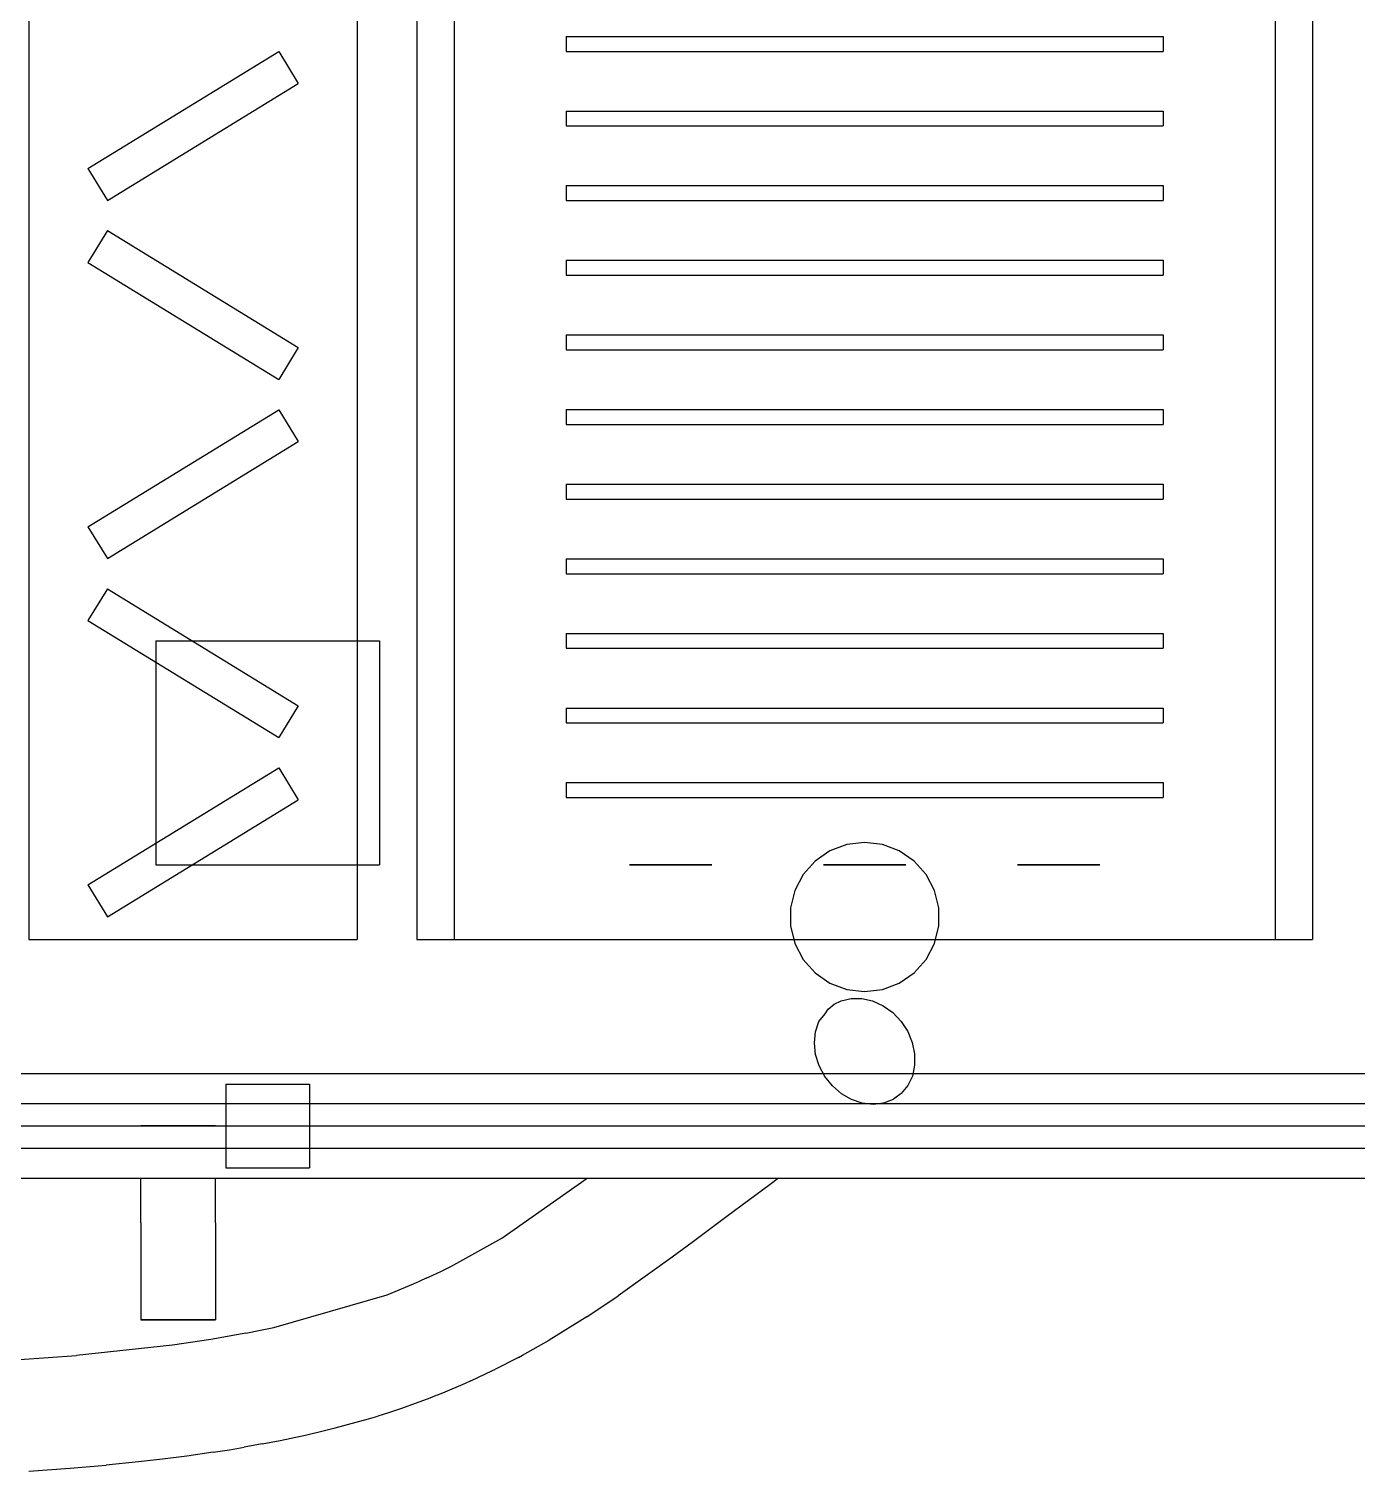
# Model space of a CAD drawing. Header units: millimetres. Extents: x -808 to -5, y -418 to 283.
# Drawn here: x -177.92 to -158.34, y -249.32 to -228.06 of the extents above; entities that cross this region are included whole.
import ezdxf

# ---------------------------------------------------------------- set-up
doc = ezdxf.new("R2010")
doc.units = ezdxf.units.MM
doc.layers.add('HIDDEN', color=8, linetype='Continuous')
doc.layers.add('VISIBLE', color=7, linetype='Continuous')

msp = doc.modelspace()

# ---------------------------------------------------------------- linework, layer by layer
at = {"layer": 'HIDDEN'}
for points in [[(-177.92, -209.579), (-177.92, -241.479)], [(-177.92, -209.579), (-177.92, -241.479)], [(-173.08, -209.579), (-173.08, -241.479)], [(-173.08, -209.579), (-173.08, -241.479)], [(-172.2, -209.579), (-172.2, -241.479)], [(-172.2, -209.579), (-172.2, -241.479)], [(-171.65, -209.579), (-171.65, -241.479)], [(-171.65, -209.579), (-171.65, -241.479)], [(-159.55, -209.579), (-159.55, -241.479)], [(-159.55, -209.579), (-159.55, -241.479)], [(-159, -209.579), (-159, -241.479)], [(-159, -209.579), (-159, -241.479)], [(-170, -228.169), (-161.2, -228.169)], [(-170, -228.169), (-161.2, -228.169)], [(-170, -228.169), (-170, -228.389)], [(-170, -228.169), (-170, -228.389)], [(-161.2, -228.169), (-161.2, -228.389)], [(-161.2, -228.169), (-161.2, -228.389)], [(-177.05, -230.117), (-174.237, -228.392)], [(-177.05, -230.117), (-174.237, -228.392)], [(-174.237, -228.392), (-173.95, -228.861)], [(-174.237, -228.392), (-173.95, -228.861)], [(-170, -228.389), (-161.2, -228.389)], [(-170, -228.389), (-161.2, -228.389)], [(-176.763, -230.586), (-173.95, -228.861)], [(-176.763, -230.586), (-173.95, -228.861)], [(-170, -229.269), (-161.2, -229.269)], [(-170, -229.269), (-161.2, -229.269)], [(-170, -229.269), (-170, -229.489)], [(-170, -229.269), (-170, -229.489)], [(-161.2, -229.269), (-161.2, -229.489)], [(-161.2, -229.269), (-161.2, -229.489)], [(-170, -229.489), (-161.2, -229.489)], [(-170, -229.489), (-161.2, -229.489)], [(-177.05, -230.117), (-176.763, -230.586)], [(-177.05, -230.117), (-176.763, -230.586)], [(-170, -230.369), (-161.2, -230.369)], [(-170, -230.369), (-161.2, -230.369)], [(-170, -230.369), (-170, -230.589)], [(-170, -230.369), (-170, -230.589)], [(-161.2, -230.369), (-161.2, -230.589)], [(-161.2, -230.369), (-161.2, -230.589)], [(-170, -230.589), (-161.2, -230.589)], [(-170, -230.589), (-161.2, -230.589)], [(-176.763, -231.032), (-177.05, -231.501)], [(-176.763, -231.032), (-177.05, -231.501)], [(-176.763, -231.032), (-173.95, -232.757)], [(-176.763, -231.032), (-173.95, -232.757)], [(-177.05, -231.501), (-174.237, -233.226)], [(-177.05, -231.501), (-174.237, -233.226)], [(-170, -231.469), (-161.2, -231.469)], [(-170, -231.469), (-161.2, -231.469)], [(-170, -231.469), (-170, -231.689)], [(-170, -231.469), (-170, -231.689)], [(-161.2, -231.469), (-161.2, -231.689)], [(-161.2, -231.469), (-161.2, -231.689)], [(-170, -231.689), (-161.2, -231.689)], [(-170, -231.689), (-161.2, -231.689)], [(-170, -232.569), (-161.2, -232.569)], [(-170, -232.569), (-161.2, -232.569)], [(-170, -232.569), (-170, -232.789)], [(-170, -232.569), (-170, -232.789)], [(-161.2, -232.569), (-161.2, -232.789)], [(-161.2, -232.569), (-161.2, -232.789)], [(-173.95, -232.757), (-174.237, -233.226)], [(-173.95, -232.757), (-174.237, -233.226)], [(-170, -232.789), (-161.2, -232.789)], [(-170, -232.789), (-161.2, -232.789)], [(-177.05, -235.397), (-174.237, -233.672)], [(-177.05, -235.397), (-174.237, -233.672)], [(-174.237, -233.672), (-173.95, -234.141)], [(-174.237, -233.672), (-173.95, -234.141)], [(-170, -233.669), (-161.2, -233.669)], [(-170, -233.669), (-161.2, -233.669)], [(-170, -233.669), (-170, -233.889)], [(-170, -233.669), (-170, -233.889)], [(-161.2, -233.669), (-161.2, -233.889)], [(-161.2, -233.669), (-161.2, -233.889)], [(-170, -233.889), (-161.2, -233.889)], [(-170, -233.889), (-161.2, -233.889)], [(-176.763, -235.866), (-173.95, -234.141)], [(-176.763, -235.866), (-173.95, -234.141)], [(-170, -234.769), (-161.2, -234.769)], [(-170, -234.769), (-161.2, -234.769)], [(-170, -234.769), (-170, -234.989)], [(-170, -234.769), (-170, -234.989)], [(-161.2, -234.769), (-161.2, -234.989)], [(-161.2, -234.769), (-161.2, -234.989)], [(-170, -234.989), (-161.2, -234.989)], [(-170, -234.989), (-161.2, -234.989)], [(-177.05, -235.397), (-176.763, -235.866)], [(-177.05, -235.397), (-176.763, -235.866)], [(-170, -235.869), (-161.2, -235.869)], [(-170, -235.869), (-161.2, -235.869)], [(-170, -235.869), (-170, -236.089)], [(-170, -235.869), (-170, -236.089)], [(-161.2, -235.869), (-161.2, -236.089)], [(-161.2, -235.869), (-161.2, -236.089)], [(-170, -236.089), (-161.2, -236.089)], [(-170, -236.089), (-161.2, -236.089)], [(-176.763, -236.312), (-177.05, -236.781)], [(-176.763, -236.312), (-177.05, -236.781)], [(-176.763, -236.312), (-173.95, -238.037)], [(-176.763, -236.312), (-173.95, -238.037)], [(-177.05, -236.781), (-174.237, -238.506)], [(-177.05, -236.781), (-174.237, -238.506)], [(-170, -236.969), (-161.2, -236.969)], [(-170, -236.969), (-161.2, -236.969)], [(-170, -236.969), (-170, -237.189)], [(-170, -236.969), (-170, -237.189)], [(-161.2, -236.969), (-161.2, -237.189)], [(-161.2, -236.969), (-161.2, -237.189)], [(-176.05, -237.079), (-172.75, -237.079)], [(-176.05, -237.079), (-172.75, -237.079)], [(-176.05, -237.079), (-176.05, -240.379)], [(-176.05, -237.079), (-176.05, -240.379)], [(-172.75, -237.079), (-172.75, -240.379)], [(-172.75, -237.079), (-172.75, -240.379)], [(-170, -237.189), (-161.2, -237.189)], [(-170, -237.189), (-161.2, -237.189)], [(-173.95, -238.037), (-174.237, -238.506)], [(-173.95, -238.037), (-174.237, -238.506)], [(-170, -238.069), (-161.2, -238.069)], [(-170, -238.069), (-161.2, -238.069)], [(-170, -238.069), (-170, -238.289)], [(-170, -238.069), (-170, -238.289)], [(-161.2, -238.069), (-161.2, -238.289)], [(-161.2, -238.069), (-161.2, -238.289)], [(-170, -238.289), (-161.2, -238.289)], [(-170, -238.289), (-161.2, -238.289)], [(-177.05, -240.677), (-174.237, -238.952)], [(-177.05, -240.677), (-174.237, -238.952)], [(-174.237, -238.952), (-173.95, -239.421)], [(-174.237, -238.952), (-173.95, -239.421)], [(-170, -239.169), (-161.2, -239.169)], [(-170, -239.169), (-161.2, -239.169)], [(-170, -239.169), (-170, -239.389)], [(-170, -239.169), (-170, -239.389)], [(-161.2, -239.169), (-161.2, -239.389)], [(-161.2, -239.169), (-161.2, -239.389)], [(-170, -239.389), (-161.2, -239.389)], [(-170, -239.389), (-161.2, -239.389)], [(-176.763, -241.146), (-173.95, -239.421)], [(-176.763, -241.146), (-173.95, -239.421)], [(-166.111, -240.175), (-166.329, -240.326)], [(-166.111, -240.175), (-166.329, -240.326)], [(-165.863, -240.081), (-166.111, -240.175)], [(-165.863, -240.081), (-166.111, -240.175)], [(-165.6, -240.049), (-165.863, -240.081)], [(-165.6, -240.049), (-165.863, -240.081)], [(-165.337, -240.081), (-165.6, -240.049)], [(-165.337, -240.081), (-165.6, -240.049)], [(-165.089, -240.175), (-165.337, -240.081)], [(-165.089, -240.175), (-165.337, -240.081)], [(-164.871, -240.326), (-165.089, -240.175)], [(-164.871, -240.326), (-165.089, -240.175)], [(-176.05, -240.379), (-172.75, -240.379)], [(-176.05, -240.379), (-172.75, -240.379)], [(-169.065, -240.379), (-169.061, -240.379)], [(-169.061, -240.379), (-169.065, -240.379)], [(-169.065, -240.379), (-169.061, -240.379)], [(-169.061, -240.379), (-169.065, -240.379)], [(-169.065, -240.379), (-169.061, -240.379)], [(-169.061, -240.379), (-169.065, -240.379)], [(-169.065, -240.379), (-169.061, -240.379)], [(-169.061, -240.379), (-169.065, -240.379)], [(-169.065, -240.379), (-169.061, -240.379)], [(-169.061, -240.379), (-169.065, -240.379)], [(-169.061, -240.379), (-169.026, -240.379)], [(-169.026, -240.379), (-169.061, -240.379)], [(-169.061, -240.379), (-169.026, -240.379)], [(-169.026, -240.379), (-169.061, -240.379)], [(-169.061, -240.379), (-169.026, -240.379)], [(-169.026, -240.379), (-169.061, -240.379)], [(-169.061, -240.379), (-169.026, -240.379)], [(-169.026, -240.379), (-169.061, -240.379)], [(-169.061, -240.379), (-169.026, -240.379)], [(-169.026, -240.379), (-169.061, -240.379)], [(-169.026, -240.379), (-168.958, -240.379)], [(-168.958, -240.379), (-169.026, -240.379)], [(-169.026, -240.379), (-168.958, -240.379)], [(-168.958, -240.379), (-169.026, -240.379)], [(-169.026, -240.379), (-168.958, -240.379)], [(-168.958, -240.379), (-169.026, -240.379)], [(-169.026, -240.379), (-168.958, -240.379)], [(-168.958, -240.379), (-169.026, -240.379)], [(-169.026, -240.379), (-168.958, -240.379)], [(-168.958, -240.379), (-169.026, -240.379)], [(-168.958, -240.379), (-168.861, -240.379)], [(-168.861, -240.379), (-168.958, -240.379)], [(-168.958, -240.379), (-168.861, -240.379)], [(-168.861, -240.379), (-168.958, -240.379)], [(-168.958, -240.379), (-168.861, -240.379)], [(-168.861, -240.379), (-168.958, -240.379)], [(-168.958, -240.379), (-168.861, -240.379)], [(-168.861, -240.379), (-168.958, -240.379)], [(-168.958, -240.379), (-168.861, -240.379)], [(-168.861, -240.379), (-168.958, -240.379)], [(-168.861, -240.379), (-168.741, -240.379)], [(-168.741, -240.379), (-168.861, -240.379)], [(-168.861, -240.379), (-168.741, -240.379)], [(-168.741, -240.379), (-168.861, -240.379)], [(-168.861, -240.379), (-168.741, -240.379)], [(-168.741, -240.379), (-168.861, -240.379)], [(-168.861, -240.379), (-168.741, -240.379)], [(-168.741, -240.379), (-168.861, -240.379)], [(-168.861, -240.379), (-168.741, -240.379)], [(-168.741, -240.379), (-168.861, -240.379)], [(-168.741, -240.379), (-168.605, -240.379)], [(-168.605, -240.379), (-168.741, -240.379)], [(-168.741, -240.379), (-168.605, -240.379)], [(-168.605, -240.379), (-168.741, -240.379)], [(-168.741, -240.379), (-168.605, -240.379)], [(-168.605, -240.379), (-168.741, -240.379)], [(-168.741, -240.379), (-168.605, -240.379)], [(-168.605, -240.379), (-168.741, -240.379)], [(-168.741, -240.379), (-168.605, -240.379)], [(-168.605, -240.379), (-168.741, -240.379)], [(-168.605, -240.379), (-168.46, -240.379)], [(-168.46, -240.379), (-168.605, -240.379)], [(-168.605, -240.379), (-168.46, -240.379)], [(-168.46, -240.379), (-168.605, -240.379)], [(-168.605, -240.379), (-168.46, -240.379)], [(-168.46, -240.379), (-168.605, -240.379)], [(-168.605, -240.379), (-168.46, -240.379)], [(-168.46, -240.379), (-168.605, -240.379)], [(-168.605, -240.379), (-168.46, -240.379)], [(-168.46, -240.379), (-168.605, -240.379)], [(-168.315, -240.379), (-168.46, -240.379)], [(-168.46, -240.379), (-168.315, -240.379)], [(-168.315, -240.379), (-168.46, -240.379)], [(-168.46, -240.379), (-168.315, -240.379)], [(-168.315, -240.379), (-168.46, -240.379)], [(-168.46, -240.379), (-168.315, -240.379)], [(-168.315, -240.379), (-168.46, -240.379)], [(-168.46, -240.379), (-168.315, -240.379)], [(-168.315, -240.379), (-168.46, -240.379)], [(-168.46, -240.379), (-168.315, -240.379)], [(-168.179, -240.379), (-168.315, -240.379)], [(-168.315, -240.379), (-168.179, -240.379)], [(-168.179, -240.379), (-168.315, -240.379)], [(-168.315, -240.379), (-168.179, -240.379)], [(-168.179, -240.379), (-168.315, -240.379)], [(-168.315, -240.379), (-168.179, -240.379)], [(-168.179, -240.379), (-168.315, -240.379)], [(-168.315, -240.379), (-168.179, -240.379)], [(-168.179, -240.379), (-168.315, -240.379)], [(-168.315, -240.379), (-168.179, -240.379)], [(-168.059, -240.379), (-168.179, -240.379)], [(-168.179, -240.379), (-168.059, -240.379)], [(-168.059, -240.379), (-168.179, -240.379)], [(-168.179, -240.379), (-168.059, -240.379)], [(-168.059, -240.379), (-168.179, -240.379)], [(-168.179, -240.379), (-168.059, -240.379)], [(-168.059, -240.379), (-168.179, -240.379)], [(-168.179, -240.379), (-168.059, -240.379)], [(-168.059, -240.379), (-168.179, -240.379)], [(-168.179, -240.379), (-168.059, -240.379)], [(-167.962, -240.379), (-168.059, -240.379)], [(-168.059, -240.379), (-167.962, -240.379)], [(-167.962, -240.379), (-168.059, -240.379)], [(-168.059, -240.379), (-167.962, -240.379)], [(-167.962, -240.379), (-168.059, -240.379)], [(-168.059, -240.379), (-167.962, -240.379)], [(-167.962, -240.379), (-168.059, -240.379)], [(-168.059, -240.379), (-167.962, -240.379)], [(-167.962, -240.379), (-168.059, -240.379)], [(-168.059, -240.379), (-167.962, -240.379)], [(-167.894, -240.379), (-167.962, -240.379)], [(-167.962, -240.379), (-167.894, -240.379)], [(-167.894, -240.379), (-167.962, -240.379)], [(-167.962, -240.379), (-167.894, -240.379)], [(-167.894, -240.379), (-167.962, -240.379)], [(-167.962, -240.379), (-167.894, -240.379)], [(-167.894, -240.379), (-167.962, -240.379)], [(-167.962, -240.379), (-167.894, -240.379)], [(-167.894, -240.379), (-167.962, -240.379)], [(-167.962, -240.379), (-167.894, -240.379)], [(-167.859, -240.379), (-167.894, -240.379)], [(-167.894, -240.379), (-167.859, -240.379)], [(-167.859, -240.379), (-167.894, -240.379)], [(-167.894, -240.379), (-167.859, -240.379)], [(-167.859, -240.379), (-167.894, -240.379)], [(-167.894, -240.379), (-167.859, -240.379)], [(-167.859, -240.379), (-167.894, -240.379)], [(-167.894, -240.379), (-167.859, -240.379)], [(-167.859, -240.379), (-167.894, -240.379)], [(-167.894, -240.379), (-167.859, -240.379)], [(-167.855, -240.379), (-167.859, -240.379)], [(-167.859, -240.379), (-167.855, -240.379)], [(-167.855, -240.379), (-167.859, -240.379)], [(-167.859, -240.379), (-167.855, -240.379)], [(-167.855, -240.379), (-167.859, -240.379)], [(-167.859, -240.379), (-167.855, -240.379)], [(-167.855, -240.379), (-167.859, -240.379)], [(-167.859, -240.379), (-167.855, -240.379)], [(-167.855, -240.379), (-167.859, -240.379)], [(-167.859, -240.379), (-167.855, -240.379)], [(-166.329, -240.326), (-166.505, -240.524)], [(-166.329, -240.326), (-166.505, -240.524)], [(-166.205, -240.379), (-166.201, -240.379)], [(-166.201, -240.379), (-166.205, -240.379)], [(-166.205, -240.379), (-166.201, -240.379)], [(-166.201, -240.379), (-166.205, -240.379)], [(-166.205, -240.379), (-166.201, -240.379)], [(-166.201, -240.379), (-166.205, -240.379)], [(-166.205, -240.379), (-166.201, -240.379)], [(-166.201, -240.379), (-166.205, -240.379)], [(-166.205, -240.379), (-166.201, -240.379)], [(-166.201, -240.379), (-166.205, -240.379)], [(-166.201, -240.379), (-166.166, -240.379)], [(-166.166, -240.379), (-166.201, -240.379)], [(-166.201, -240.379), (-166.166, -240.379)], [(-166.166, -240.379), (-166.201, -240.379)], [(-166.201, -240.379), (-166.166, -240.379)], [(-166.166, -240.379), (-166.201, -240.379)], [(-166.201, -240.379), (-166.166, -240.379)], [(-166.166, -240.379), (-166.201, -240.379)], [(-166.201, -240.379), (-166.166, -240.379)], [(-166.166, -240.379), (-166.201, -240.379)], [(-166.166, -240.379), (-166.098, -240.379)], [(-166.098, -240.379), (-166.166, -240.379)], [(-166.166, -240.379), (-166.098, -240.379)], [(-166.098, -240.379), (-166.166, -240.379)], [(-166.166, -240.379), (-166.098, -240.379)], [(-166.098, -240.379), (-166.166, -240.379)], [(-166.166, -240.379), (-166.098, -240.379)], [(-166.098, -240.379), (-166.166, -240.379)], [(-166.166, -240.379), (-166.098, -240.379)], [(-166.098, -240.379), (-166.166, -240.379)], [(-166.098, -240.379), (-166.001, -240.379)], [(-166.001, -240.379), (-166.098, -240.379)], [(-166.098, -240.379), (-166.001, -240.379)], [(-166.001, -240.379), (-166.098, -240.379)], [(-166.098, -240.379), (-166.001, -240.379)], [(-166.001, -240.379), (-166.098, -240.379)], [(-166.098, -240.379), (-166.001, -240.379)], [(-166.001, -240.379), (-166.098, -240.379)], [(-166.098, -240.379), (-166.001, -240.379)], [(-166.001, -240.379), (-166.098, -240.379)], [(-166.001, -240.379), (-165.881, -240.379)], [(-165.881, -240.379), (-166.001, -240.379)], [(-166.001, -240.379), (-165.881, -240.379)], [(-165.881, -240.379), (-166.001, -240.379)], [(-166.001, -240.379), (-165.881, -240.379)], [(-165.881, -240.379), (-166.001, -240.379)], [(-166.001, -240.379), (-165.881, -240.379)], [(-165.881, -240.379), (-166.001, -240.379)], [(-166.001, -240.379), (-165.881, -240.379)], [(-165.881, -240.379), (-166.001, -240.379)], [(-165.881, -240.379), (-165.745, -240.379)], [(-165.745, -240.379), (-165.881, -240.379)], [(-165.881, -240.379), (-165.745, -240.379)], [(-165.745, -240.379), (-165.881, -240.379)], [(-165.881, -240.379), (-165.745, -240.379)], [(-165.745, -240.379), (-165.881, -240.379)], [(-165.881, -240.379), (-165.745, -240.379)], [(-165.745, -240.379), (-165.881, -240.379)], [(-165.881, -240.379), (-165.745, -240.379)], [(-165.745, -240.379), (-165.881, -240.379)], [(-165.745, -240.379), (-165.6, -240.379)], [(-165.6, -240.379), (-165.745, -240.379)], [(-165.745, -240.379), (-165.6, -240.379)], [(-165.6, -240.379), (-165.745, -240.379)], [(-165.745, -240.379), (-165.6, -240.379)], [(-165.6, -240.379), (-165.745, -240.379)], [(-165.745, -240.379), (-165.6, -240.379)], [(-165.6, -240.379), (-165.745, -240.379)], [(-165.745, -240.379), (-165.6, -240.379)], [(-165.6, -240.379), (-165.745, -240.379)], [(-165.455, -240.379), (-165.6, -240.379)], [(-165.6, -240.379), (-165.455, -240.379)], [(-165.455, -240.379), (-165.6, -240.379)], [(-165.6, -240.379), (-165.455, -240.379)], [(-165.455, -240.379), (-165.6, -240.379)], [(-165.6, -240.379), (-165.455, -240.379)], [(-165.455, -240.379), (-165.6, -240.379)], [(-165.6, -240.379), (-165.455, -240.379)], [(-165.455, -240.379), (-165.6, -240.379)], [(-165.6, -240.379), (-165.455, -240.379)], [(-165.319, -240.379), (-165.455, -240.379)], [(-165.455, -240.379), (-165.319, -240.379)], [(-165.319, -240.379), (-165.455, -240.379)], [(-165.455, -240.379), (-165.319, -240.379)], [(-165.319, -240.379), (-165.455, -240.379)], [(-165.455, -240.379), (-165.319, -240.379)], [(-165.319, -240.379), (-165.455, -240.379)], [(-165.455, -240.379), (-165.319, -240.379)], [(-165.319, -240.379), (-165.455, -240.379)], [(-165.455, -240.379), (-165.319, -240.379)], [(-165.199, -240.379), (-165.319, -240.379)], [(-165.319, -240.379), (-165.199, -240.379)], [(-165.199, -240.379), (-165.319, -240.379)], [(-165.319, -240.379), (-165.199, -240.379)], [(-165.199, -240.379), (-165.319, -240.379)], [(-165.319, -240.379), (-165.199, -240.379)], [(-165.199, -240.379), (-165.319, -240.379)], [(-165.319, -240.379), (-165.199, -240.379)], [(-165.199, -240.379), (-165.319, -240.379)], [(-165.319, -240.379), (-165.199, -240.379)], [(-165.102, -240.379), (-165.199, -240.379)], [(-165.199, -240.379), (-165.102, -240.379)], [(-165.102, -240.379), (-165.199, -240.379)], [(-165.199, -240.379), (-165.102, -240.379)], [(-165.102, -240.379), (-165.199, -240.379)], [(-165.199, -240.379), (-165.102, -240.379)], [(-165.102, -240.379), (-165.199, -240.379)], [(-165.199, -240.379), (-165.102, -240.379)], [(-165.102, -240.379), (-165.199, -240.379)], [(-165.199, -240.379), (-165.102, -240.379)], [(-165.034, -240.379), (-165.102, -240.379)], [(-165.102, -240.379), (-165.034, -240.379)], [(-165.034, -240.379), (-165.102, -240.379)], [(-165.102, -240.379), (-165.034, -240.379)], [(-165.034, -240.379), (-165.102, -240.379)], [(-165.102, -240.379), (-165.034, -240.379)], [(-165.034, -240.379), (-165.102, -240.379)], [(-165.102, -240.379), (-165.034, -240.379)], [(-165.034, -240.379), (-165.102, -240.379)], [(-165.102, -240.379), (-165.034, -240.379)], [(-164.999, -240.379), (-165.034, -240.379)], [(-165.034, -240.379), (-164.999, -240.379)], [(-164.999, -240.379), (-165.034, -240.379)], [(-165.034, -240.379), (-164.999, -240.379)], [(-164.999, -240.379), (-165.034, -240.379)], [(-165.034, -240.379), (-164.999, -240.379)], [(-164.999, -240.379), (-165.034, -240.379)], [(-165.034, -240.379), (-164.999, -240.379)], [(-164.999, -240.379), (-165.034, -240.379)], [(-165.034, -240.379), (-164.999, -240.379)], [(-164.995, -240.379), (-164.999, -240.379)], [(-164.999, -240.379), (-164.995, -240.379)], [(-164.995, -240.379), (-164.999, -240.379)], [(-164.999, -240.379), (-164.995, -240.379)], [(-164.995, -240.379), (-164.999, -240.379)], [(-164.999, -240.379), (-164.995, -240.379)], [(-164.995, -240.379), (-164.999, -240.379)], [(-164.999, -240.379), (-164.995, -240.379)], [(-164.995, -240.379), (-164.999, -240.379)], [(-164.999, -240.379), (-164.995, -240.379)], [(-164.695, -240.524), (-164.871, -240.326)], [(-164.695, -240.524), (-164.871, -240.326)], [(-163.345, -240.379), (-163.341, -240.379)], [(-163.341, -240.379), (-163.345, -240.379)], [(-163.345, -240.379), (-163.341, -240.379)], [(-163.341, -240.379), (-163.345, -240.379)], [(-163.345, -240.379), (-163.341, -240.379)], [(-163.341, -240.379), (-163.345, -240.379)], [(-163.345, -240.379), (-163.341, -240.379)], [(-163.341, -240.379), (-163.345, -240.379)], [(-163.345, -240.379), (-163.341, -240.379)], [(-163.341, -240.379), (-163.345, -240.379)], [(-163.341, -240.379), (-163.306, -240.379)], [(-163.306, -240.379), (-163.341, -240.379)], [(-163.341, -240.379), (-163.306, -240.379)], [(-163.306, -240.379), (-163.341, -240.379)], [(-163.341, -240.379), (-163.306, -240.379)], [(-163.306, -240.379), (-163.341, -240.379)], [(-163.341, -240.379), (-163.306, -240.379)], [(-163.306, -240.379), (-163.341, -240.379)], [(-163.341, -240.379), (-163.306, -240.379)], [(-163.306, -240.379), (-163.341, -240.379)], [(-163.306, -240.379), (-163.238, -240.379)], [(-163.238, -240.379), (-163.306, -240.379)], [(-163.306, -240.379), (-163.238, -240.379)], [(-163.238, -240.379), (-163.306, -240.379)], [(-163.306, -240.379), (-163.238, -240.379)], [(-163.238, -240.379), (-163.306, -240.379)], [(-163.306, -240.379), (-163.238, -240.379)], [(-163.238, -240.379), (-163.306, -240.379)], [(-163.306, -240.379), (-163.238, -240.379)], [(-163.238, -240.379), (-163.306, -240.379)], [(-163.238, -240.379), (-163.141, -240.379)], [(-163.141, -240.379), (-163.238, -240.379)], [(-163.238, -240.379), (-163.141, -240.379)], [(-163.141, -240.379), (-163.238, -240.379)], [(-163.238, -240.379), (-163.141, -240.379)], [(-163.141, -240.379), (-163.238, -240.379)], [(-163.238, -240.379), (-163.141, -240.379)], [(-163.141, -240.379), (-163.238, -240.379)], [(-163.238, -240.379), (-163.141, -240.379)], [(-163.141, -240.379), (-163.238, -240.379)], [(-163.141, -240.379), (-163.021, -240.379)], [(-163.021, -240.379), (-163.141, -240.379)], [(-163.141, -240.379), (-163.021, -240.379)], [(-163.021, -240.379), (-163.141, -240.379)], [(-163.141, -240.379), (-163.021, -240.379)], [(-163.021, -240.379), (-163.141, -240.379)], [(-163.141, -240.379), (-163.021, -240.379)], [(-163.021, -240.379), (-163.141, -240.379)], [(-163.141, -240.379), (-163.021, -240.379)], [(-163.021, -240.379), (-163.141, -240.379)], [(-163.021, -240.379), (-162.885, -240.379)], [(-162.885, -240.379), (-163.021, -240.379)], [(-163.021, -240.379), (-162.885, -240.379)], [(-162.885, -240.379), (-163.021, -240.379)], [(-163.021, -240.379), (-162.885, -240.379)], [(-162.885, -240.379), (-163.021, -240.379)], [(-163.021, -240.379), (-162.885, -240.379)], [(-162.885, -240.379), (-163.021, -240.379)], [(-163.021, -240.379), (-162.885, -240.379)], [(-162.885, -240.379), (-163.021, -240.379)], [(-162.885, -240.379), (-162.74, -240.379)], [(-162.74, -240.379), (-162.885, -240.379)], [(-162.885, -240.379), (-162.74, -240.379)], [(-162.74, -240.379), (-162.885, -240.379)], [(-162.885, -240.379), (-162.74, -240.379)], [(-162.74, -240.379), (-162.885, -240.379)], [(-162.885, -240.379), (-162.74, -240.379)], [(-162.74, -240.379), (-162.885, -240.379)], [(-162.885, -240.379), (-162.74, -240.379)], [(-162.74, -240.379), (-162.885, -240.379)], [(-162.595, -240.379), (-162.74, -240.379)], [(-162.74, -240.379), (-162.595, -240.379)], [(-162.595, -240.379), (-162.74, -240.379)], [(-162.74, -240.379), (-162.595, -240.379)], [(-162.595, -240.379), (-162.74, -240.379)], [(-162.74, -240.379), (-162.595, -240.379)], [(-162.595, -240.379), (-162.74, -240.379)], [(-162.74, -240.379), (-162.595, -240.379)], [(-162.595, -240.379), (-162.74, -240.379)], [(-162.74, -240.379), (-162.595, -240.379)], [(-162.459, -240.379), (-162.595, -240.379)], [(-162.595, -240.379), (-162.459, -240.379)], [(-162.459, -240.379), (-162.595, -240.379)], [(-162.595, -240.379), (-162.459, -240.379)], [(-162.459, -240.379), (-162.595, -240.379)], [(-162.595, -240.379), (-162.459, -240.379)], [(-162.459, -240.379), (-162.595, -240.379)], [(-162.595, -240.379), (-162.459, -240.379)], [(-162.459, -240.379), (-162.595, -240.379)], [(-162.595, -240.379), (-162.459, -240.379)], [(-162.339, -240.379), (-162.459, -240.379)], [(-162.459, -240.379), (-162.339, -240.379)], [(-162.339, -240.379), (-162.459, -240.379)], [(-162.459, -240.379), (-162.339, -240.379)], [(-162.339, -240.379), (-162.459, -240.379)], [(-162.459, -240.379), (-162.339, -240.379)], [(-162.339, -240.379), (-162.459, -240.379)], [(-162.459, -240.379), (-162.339, -240.379)], [(-162.339, -240.379), (-162.459, -240.379)], [(-162.459, -240.379), (-162.339, -240.379)], [(-162.242, -240.379), (-162.339, -240.379)], [(-162.339, -240.379), (-162.242, -240.379)], [(-162.242, -240.379), (-162.339, -240.379)], [(-162.339, -240.379), (-162.242, -240.379)], [(-162.242, -240.379), (-162.339, -240.379)], [(-162.339, -240.379), (-162.242, -240.379)], [(-162.242, -240.379), (-162.339, -240.379)], [(-162.339, -240.379), (-162.242, -240.379)], [(-162.242, -240.379), (-162.339, -240.379)], [(-162.339, -240.379), (-162.242, -240.379)], [(-162.174, -240.379), (-162.242, -240.379)], [(-162.242, -240.379), (-162.174, -240.379)], [(-162.174, -240.379), (-162.242, -240.379)], [(-162.242, -240.379), (-162.174, -240.379)], [(-162.174, -240.379), (-162.242, -240.379)], [(-162.242, -240.379), (-162.174, -240.379)], [(-162.174, -240.379), (-162.242, -240.379)], [(-162.242, -240.379), (-162.174, -240.379)], [(-162.174, -240.379), (-162.242, -240.379)], [(-162.242, -240.379), (-162.174, -240.379)], [(-162.139, -240.379), (-162.174, -240.379)], [(-162.174, -240.379), (-162.139, -240.379)], [(-162.139, -240.379), (-162.174, -240.379)], [(-162.174, -240.379), (-162.139, -240.379)], [(-162.139, -240.379), (-162.174, -240.379)], [(-162.174, -240.379), (-162.139, -240.379)], [(-162.139, -240.379), (-162.174, -240.379)], [(-162.174, -240.379), (-162.139, -240.379)], [(-162.139, -240.379), (-162.174, -240.379)], [(-162.174, -240.379), (-162.139, -240.379)], [(-162.135, -240.379), (-162.139, -240.379)], [(-162.139, -240.379), (-162.135, -240.379)], [(-162.135, -240.379), (-162.139, -240.379)], [(-162.139, -240.379), (-162.135, -240.379)], [(-162.135, -240.379), (-162.139, -240.379)], [(-162.139, -240.379), (-162.135, -240.379)], [(-162.135, -240.379), (-162.139, -240.379)], [(-162.139, -240.379), (-162.135, -240.379)], [(-162.135, -240.379), (-162.139, -240.379)], [(-162.139, -240.379), (-162.135, -240.379)], [(-166.505, -240.524), (-166.629, -240.759)], [(-166.505, -240.524), (-166.629, -240.759)], [(-164.571, -240.759), (-164.695, -240.524)], [(-164.571, -240.759), (-164.695, -240.524)], [(-177.05, -240.677), (-176.763, -241.146)], [(-177.05, -240.677), (-176.763, -241.146)], [(-166.629, -240.759), (-166.692, -241.016)], [(-166.629, -240.759), (-166.692, -241.016)], [(-164.508, -241.016), (-164.571, -240.759)], [(-164.508, -241.016), (-164.571, -240.759)], [(-166.692, -241.016), (-166.692, -241.281)], [(-166.692, -241.016), (-166.692, -241.281)], [(-164.508, -241.281), (-164.508, -241.016)], [(-164.508, -241.281), (-164.508, -241.016)], [(-166.692, -241.281), (-166.629, -241.539)], [(-166.692, -241.281), (-166.629, -241.539)], [(-164.571, -241.539), (-164.508, -241.281)], [(-164.571, -241.539), (-164.508, -241.281)], [(-177.92, -241.479), (-173.08, -241.479)], [(-177.92, -241.479), (-173.08, -241.479)], [(-172.2, -241.479), (-159, -241.479)], [(-172.2, -241.479), (-159, -241.479)], [(-171.65, -241.479), (-159.55, -241.479)], [(-171.65, -241.479), (-159.55, -241.479)], [(-166.629, -241.539), (-166.505, -241.774)], [(-166.629, -241.539), (-166.505, -241.774)], [(-164.695, -241.774), (-164.571, -241.539)], [(-164.695, -241.774), (-164.571, -241.539)], [(-166.505, -241.774), (-166.329, -241.972)], [(-166.505, -241.774), (-166.329, -241.972)], [(-164.871, -241.972), (-164.695, -241.774)], [(-164.871, -241.972), (-164.695, -241.774)], [(-166.329, -241.972), (-166.111, -242.123)], [(-166.329, -241.972), (-166.111, -242.123)], [(-166.111, -242.123), (-165.863, -242.217)], [(-166.111, -242.123), (-165.863, -242.217)], [(-165.337, -242.217), (-165.089, -242.123)], [(-165.337, -242.217), (-165.089, -242.123)], [(-165.089, -242.123), (-164.871, -241.972)], [(-165.089, -242.123), (-164.871, -241.972)], [(-165.948, -242.387), (-165.8, -242.35)], [(-165.863, -242.217), (-165.6, -242.249)], [(-165.863, -242.217), (-165.6, -242.249)], [(-165.8, -242.35), (-165.643, -242.35)], [(-165.643, -242.35), (-165.483, -242.386)], [(-165.6, -242.249), (-165.337, -242.217)], [(-165.6, -242.249), (-165.337, -242.217)], [(-166.274, -242.692), (-166.182, -242.576)], [(-166.182, -242.576), (-166.137, -242.509)], [(-166.137, -242.509), (-166.079, -242.457)], [(-166.079, -242.457), (-166.048, -242.437)], [(-166.048, -242.437), (-165.948, -242.387)], [(-165.483, -242.386), (-165.328, -242.457)], [(-165.328, -242.457), (-165.186, -242.559)], [(-165.186, -242.559), (-165.064, -242.688)], [(-166.324, -242.842), (-166.274, -242.692)], [(-165.064, -242.688), (-164.966, -242.837)], [(-166.341, -243.006), (-166.324, -242.842)], [(-166.323, -243.175), (-166.341, -243.006)], [(-164.966, -242.837), (-164.899, -243.001)], [(-164.899, -243.001), (-164.864, -243.169)], [(-166.27, -243.342), (-166.323, -243.175)], [(-164.864, -243.169), (-164.863, -243.336)], [(-166.187, -243.499), (-166.27, -243.342)], [(-164.863, -243.336), (-164.897, -243.494)], [(-317.4, -243.459), (-97.4, -243.459)], [(-317.4, -243.459), (-97.4, -243.459)], [(-317.4, -243.459), (-97.4, -243.459)], [(-175.016, -243.613), (-173.784, -243.613)], [(-175.016, -243.613), (-173.784, -243.613)], [(-175.016, -243.613), (-175.016, -244.845)], [(-175.016, -243.613), (-175.016, -244.845)], [(-173.784, -243.613), (-173.784, -244.845)], [(-173.784, -243.613), (-173.784, -244.845)], [(-166.076, -243.639), (-166.187, -243.499)], [(-165.943, -243.755), (-166.076, -243.639)], [(-164.964, -243.634), (-165.06, -243.751)], [(-164.897, -243.494), (-164.964, -243.634)], [(-165.794, -243.841), (-165.943, -243.755)], [(-165.636, -243.895), (-165.794, -243.841)], [(-165.182, -243.838), (-165.323, -243.893)], [(-165.153, -243.822), (-165.182, -243.838)], [(-165.06, -243.751), (-165.153, -243.822)], [(-317.4, -243.899), (-97.4, -243.899)], [(-317.4, -243.899), (-97.4, -243.899)], [(-165.476, -243.912), (-165.636, -243.895)], [(-165.323, -243.893), (-165.476, -243.912)], [(-317.4, -244.229), (-97.4, -244.229)], [(-317.4, -244.229), (-97.4, -244.229)], [(-317.4, -244.229), (-97.4, -244.229)], [(-317.4, -244.229), (-97.4, -244.229)], [(-317.4, -244.229), (-97.4, -244.229)], [(-317.4, -244.229), (-97.4, -244.229)], [(-176.27, -244.229), (-176.266, -244.229)], [(-176.266, -244.229), (-176.27, -244.229)], [(-176.266, -244.229), (-176.234, -244.229)], [(-176.234, -244.229), (-176.266, -244.229)], [(-176.234, -244.229), (-176.173, -244.229)], [(-176.173, -244.229), (-176.234, -244.229)], [(-176.173, -244.229), (-176.085, -244.229)], [(-176.085, -244.229), (-176.173, -244.229)], [(-176.085, -244.229), (-175.976, -244.229)], [(-175.976, -244.229), (-176.085, -244.229)], [(-175.976, -244.229), (-175.852, -244.229)], [(-175.852, -244.229), (-175.976, -244.229)], [(-175.852, -244.229), (-175.72, -244.229)], [(-175.72, -244.229), (-175.852, -244.229)], [(-175.588, -244.229), (-175.72, -244.229)], [(-175.72, -244.229), (-175.588, -244.229)], [(-175.464, -244.229), (-175.588, -244.229)], [(-175.588, -244.229), (-175.464, -244.229)], [(-175.355, -244.229), (-175.464, -244.229)], [(-175.464, -244.229), (-175.355, -244.229)], [(-175.267, -244.229), (-175.355, -244.229)], [(-175.355, -244.229), (-175.267, -244.229)], [(-175.206, -244.229), (-175.267, -244.229)], [(-175.267, -244.229), (-175.206, -244.229)], [(-175.174, -244.229), (-175.206, -244.229)], [(-175.206, -244.229), (-175.174, -244.229)], [(-175.17, -244.229), (-175.174, -244.229)], [(-175.174, -244.229), (-175.17, -244.229)], [(-317.4, -244.559), (-97.4, -244.559)], [(-317.4, -244.559), (-97.4, -244.559)], [(-175.016, -244.845), (-173.784, -244.845)], [(-175.016, -244.845), (-173.784, -244.845)], [(-317.4, -244.999), (-97.4, -244.999)], [(-317.4, -244.999), (-97.4, -244.999)], [(-317.4, -244.999), (-97.4, -244.999)], [(-176.27, -247.089), (-176.266, -247.089)], [(-176.266, -247.089), (-176.234, -247.089)], [(-176.234, -247.089), (-176.173, -247.089)], [(-176.173, -247.089), (-176.085, -247.089)], [(-176.085, -247.089), (-175.976, -247.089)], [(-175.976, -247.089), (-175.852, -247.089)], [(-175.852, -247.089), (-175.72, -247.089)], [(-175.72, -247.089), (-175.588, -247.089)], [(-175.588, -247.089), (-175.464, -247.089)], [(-175.464, -247.089), (-175.355, -247.089)], [(-175.355, -247.089), (-175.267, -247.089)], [(-175.267, -247.089), (-175.206, -247.089)], [(-175.206, -247.089), (-175.174, -247.089)], [(-175.174, -247.089), (-175.17, -247.089)]]:
    msp.add_lwpolyline(points, dxfattribs=at)
at = {"layer": 'VISIBLE'}
for points in [[(-317.4, -243.459), (-97.4, -243.459)], [(-317.4, -244.999), (-97.4, -244.999)], [(-176.27, -245.659), (-176.27, -244.999)], [(-175.17, -245.659), (-175.17, -244.999)], [(-170.948, -245.886), (-169.692, -244.999)], [(-166.994, -245.091), (-167.631, -245.565)], [(-166.868, -244.999), (-166.994, -245.091)], [(-167.631, -245.565), (-168.144, -245.948)], [(-176.27, -245.659), (-176.27, -247.089)], [(-175.17, -245.659), (-175.17, -247.089)], [(-171.7, -246.301), (-170.948, -245.886)], [(-168.144, -245.948), (-168.438, -246.166)], [(-168.438, -246.166), (-169.232, -246.735)], [(-171.964, -246.43), (-171.84, -246.37)], [(-171.84, -246.37), (-171.739, -246.321)], [(-171.739, -246.321), (-171.7, -246.301)], [(-172.64, -246.717), (-172.251, -246.559)], [(-172.222, -246.546), (-172.251, -246.559)], [(-172.158, -246.518), (-172.222, -246.546)], [(-172.062, -246.475), (-172.158, -246.518)], [(-172.062, -246.475), (-171.964, -246.43)], [(-174.308, -247.201), (-172.64, -246.717)], [(-169.695, -247.044), (-169.232, -246.735)], [(-169.695, -247.044), (-170.251, -247.387)], [(-176.266, -247.089), (-176.27, -247.089)], [(-176.234, -247.089), (-176.266, -247.089)], [(-176.173, -247.089), (-176.234, -247.089)], [(-176.085, -247.089), (-176.173, -247.089)], [(-175.976, -247.089), (-176.085, -247.089)], [(-175.852, -247.089), (-175.976, -247.089)], [(-175.72, -247.089), (-175.852, -247.089)], [(-175.588, -247.089), (-175.72, -247.089)], [(-175.464, -247.089), (-175.588, -247.089)], [(-175.355, -247.089), (-175.464, -247.089)], [(-175.267, -247.089), (-175.355, -247.089)], [(-175.206, -247.089), (-175.267, -247.089)], [(-175.174, -247.089), (-175.206, -247.089)], [(-175.17, -247.089), (-175.174, -247.089)], [(-174.722, -247.285), (-174.507, -247.242)], [(-174.507, -247.242), (-174.308, -247.201)], [(-175.803, -247.46), (-177.219, -247.614)], [(-175.239, -247.376), (-175.803, -247.46)], [(-174.722, -247.285), (-175.239, -247.376)], [(-170.645, -247.61), (-170.251, -247.387)], [(-178.054, -247.674), (-177.219, -247.614)], [(-170.702, -247.641), (-171.04, -247.815)], [(-170.702, -247.641), (-170.645, -247.61)], [(-171.408, -247.989), (-171.086, -247.837)], [(-171.086, -247.837), (-171.04, -247.815)], [(-171.487, -248.025), (-171.824, -248.168)], [(-171.408, -247.989), (-171.487, -248.025)], [(-172.011, -248.242), (-172.426, -248.393)], [(-171.939, -248.214), (-172.011, -248.242)], [(-171.824, -248.168), (-171.939, -248.214)], [(-172.912, -248.547), (-172.779, -248.507)], [(-172.619, -248.457), (-172.779, -248.507)], [(-172.515, -248.423), (-172.619, -248.457)], [(-172.426, -248.393), (-172.515, -248.423)], [(-173.825, -248.783), (-173.561, -248.721)], [(-173.561, -248.721), (-173.405, -248.682)], [(-173.405, -248.682), (-172.912, -248.547)], [(-174.962, -249.002), (-174.745, -248.965)], [(-174.48, -248.918), (-174.745, -248.965)], [(-174.48, -248.918), (-174.217, -248.867)], [(-174.217, -248.867), (-173.825, -248.783)], [(-175.953, -249.142), (-176.306, -249.183)], [(-175.593, -249.096), (-175.953, -249.142)], [(-175.202, -249.04), (-175.593, -249.096)], [(-175.202, -249.04), (-174.962, -249.002)], [(-177.922, -249.318), (-177.311, -249.276)], [(-177.311, -249.276), (-176.779, -249.23)], [(-176.306, -249.183), (-176.779, -249.23)]]:
    msp.add_lwpolyline(points, dxfattribs=at)

doc.saveas('drawing.dxf')
